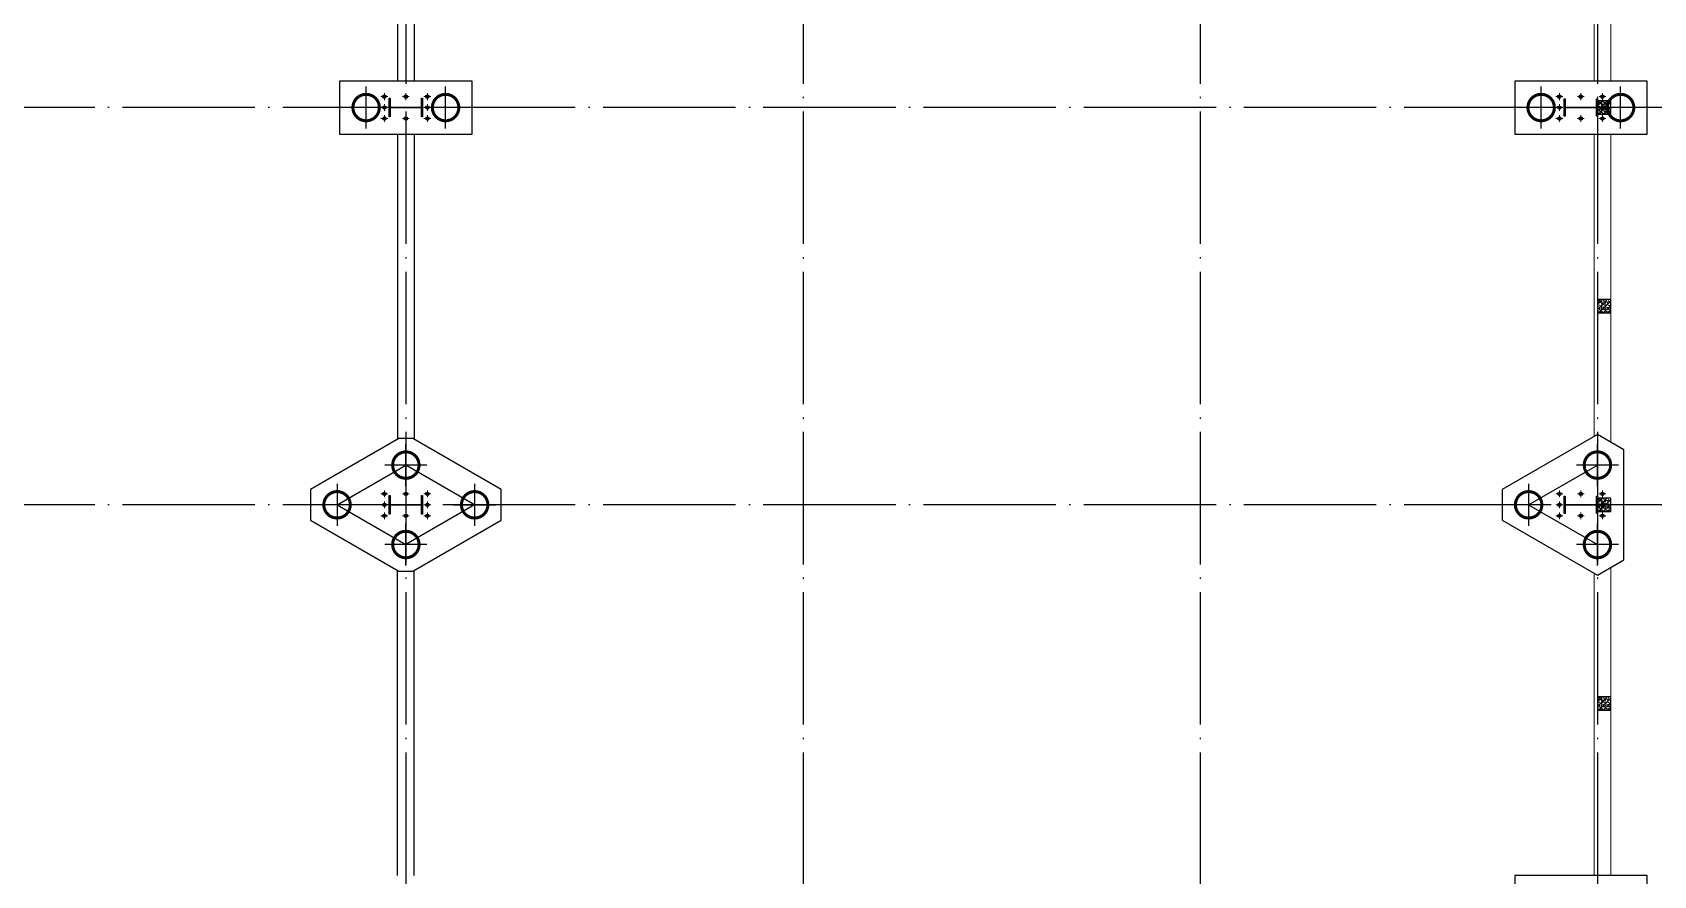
# Model space of a CAD drawing. Extents: x -1389621 to 57380, y -92505 to 283644.
# Drawn here: x -1291119 to -1266630, y 185517 to 198252 of the extents above; entities that cross this region are included whole.
import ezdxf

# ---------------------------------------------------------------- set-up
doc = ezdxf.new("R2010")
doc.units = 0
doc.header["$LTSCALE"] = 100
doc.header["$MEASUREMENT"] = 0
doc.linetypes.add('CENTERX2', pattern=[101.6, 63.5, -12.7, 12.7, -12.7])
doc.linetypes.add('DOTE', pattern=[2.42, 2, -0.2, 0.02, -0.2])
doc.layers.get('0').update_dxf_attribs({"linetype": 'CONTINUOUS'})
for name, color, linetype in [('11000', 4, 'CONTINUOUS'), ('708', 2, 'CONTINUOUS'), ('DOTE', 1, 'DOTE'), ('单桩', 6, 'CONTINUOUS'), ('承台', 2, 'CONTINUOUS'), ('柱子', 3, 'CONTINUOUS')]:
    doc.layers.add(name, color=color, linetype=linetype)
doc.layers.add('HATCH', color=254, linetype='CONTINUOUS', lineweight=0)
doc.layers.add('轴线', color=1, linetype='CENTERX2', lineweight=13)
doc.styles.add('DIM_FONT', font='SIMPLEX', dxfattribs={"width": 0.7, "bigfont": 'GBCBIG'})

# ---------------------------------------------------------------- blocks, each defined once
blk = doc.blocks.new('U_B0HTE')
at = {"layer": '单桩'}
for p, q in [((0, 269.25), (0, -269.25)), ((-269.25, 0), (269.25, 0))]:
    blk.add_line(p, q, dxfattribs=at)
at = {"layer": '单桩', "const_width": 38.5}
blk.add_lwpolyline([(-169.25, 0, 1), (169.25, 0, 1)], format="xyb", close=True, dxfattribs=at)
at = {"style": 'DIM_FONT', "width": 0.8, "flags": 9}
for tag in ['YSIZE', 'XSIZE']:
    blk.add_attdef(tag, (0, 0), '', height=0.5, dxfattribs=at)

msp = doc.modelspace()

# ---------------------------------------------------------------- hatches: boundary and pattern name
h = msp.add_hatch(color=256)
edge = h.paths.add_edge_path()
edge.add_arc((-1285802.845, 197281.717), 26, 0, 360)
h = msp.add_hatch(color=256)
edge = h.paths.add_edge_path()
edge.add_arc((-1285802.845, 197116.717), 26, 0, 360)
h = msp.add_hatch(color=256)
edge = h.paths.add_edge_path()
edge.add_arc((-1285477.845, 197281.717), 26, 0, 360)
h = msp.add_hatch(color=256)
edge = h.paths.add_edge_path()
edge.add_arc((-1285152.845, 197281.717), 26, 0, 360)
h = msp.add_hatch(color=256)
edge = h.paths.add_edge_path()
edge.add_arc((-1285152.845, 197116.717), 26, 0, 360)
h = msp.add_hatch(color=256)
edge = h.paths.add_edge_path()
edge.add_arc((-1268052.845, 197281.717), 26, 0, 360)
h = msp.add_hatch(color=256)
edge = h.paths.add_edge_path()
edge.add_arc((-1268052.845, 197116.717), 26, 0, 360)
h = msp.add_hatch(color=256)
edge = h.paths.add_edge_path()
edge.add_arc((-1267727.845, 197281.717), 26, 0, 360)
h = msp.add_hatch(color=256)
edge = h.paths.add_edge_path()
edge.add_arc((-1267402.845, 197281.717), 26, 0, 360)
h = msp.add_hatch(color=256)
edge = h.paths.add_edge_path()
edge.add_arc((-1267402.845, 197116.717), 26, 0, 360)
h = msp.add_hatch(color=256)
edge = h.paths.add_edge_path()
edge.add_arc((-1285802.845, 196951.717), 26, 0, 360)
h = msp.add_hatch(color=256)
edge = h.paths.add_edge_path()
edge.add_arc((-1285477.845, 196951.717), 26, 0, 360)
h = msp.add_hatch(color=256)
edge = h.paths.add_edge_path()
edge.add_arc((-1285152.845, 196951.717), 26, 0, 360)
h = msp.add_hatch(color=256)
edge = h.paths.add_edge_path()
edge.add_arc((-1268052.845, 196951.717), 26, 0, 360)
h = msp.add_hatch(color=256)
edge = h.paths.add_edge_path()
edge.add_arc((-1267727.845, 196951.717), 26, 0, 360)
h = msp.add_hatch(color=256)
edge = h.paths.add_edge_path()
edge.add_arc((-1267402.845, 196951.717), 26, 0, 360)
h = msp.add_hatch(color=256)
edge = h.paths.add_edge_path()
edge.add_arc((-1285802.845, 191281.717), 26, 0, 360)
h = msp.add_hatch(color=256)
edge = h.paths.add_edge_path()
edge.add_arc((-1285477.845, 191281.717), 26, 0, 360)
h = msp.add_hatch(color=256)
edge = h.paths.add_edge_path()
edge.add_arc((-1285152.845, 191281.717), 26, 0, 360)
h = msp.add_hatch(color=256)
edge = h.paths.add_edge_path()
edge.add_arc((-1268052.845, 191281.717), 26, 0, 360)
h = msp.add_hatch(color=256)
edge = h.paths.add_edge_path()
edge.add_arc((-1267727.845, 191281.717), 26, 0, 360)
h = msp.add_hatch(color=256)
edge = h.paths.add_edge_path()
edge.add_arc((-1267402.845, 191281.717), 26, 0, 360)
h = msp.add_hatch(color=256)
edge = h.paths.add_edge_path()
edge.add_arc((-1285802.845, 191116.717), 26, 0, 360)
h = msp.add_hatch(color=256)
edge = h.paths.add_edge_path()
edge.add_arc((-1285152.845, 191116.717), 26, 0, 360)
h = msp.add_hatch(color=256)
edge = h.paths.add_edge_path()
edge.add_arc((-1268052.845, 191116.717), 26, 0, 360)
h = msp.add_hatch(color=256)
edge = h.paths.add_edge_path()
edge.add_arc((-1267402.845, 191116.717), 26, 0, 360)
h = msp.add_hatch(color=256)
edge = h.paths.add_edge_path()
edge.add_arc((-1285802.845, 190951.717), 26, 0, 360)
h = msp.add_hatch(color=256)
edge = h.paths.add_edge_path()
edge.add_arc((-1285477.845, 190951.717), 26, 0, 360)
h = msp.add_hatch(color=256)
edge = h.paths.add_edge_path()
edge.add_arc((-1285152.845, 190951.717), 26, 0, 360)
h = msp.add_hatch(color=256)
edge = h.paths.add_edge_path()
edge.add_arc((-1268052.845, 190951.717), 26, 0, 360)
h = msp.add_hatch(color=256)
edge = h.paths.add_edge_path()
edge.add_arc((-1267727.845, 190951.717), 26, 0, 360)
h = msp.add_hatch(color=256)
edge = h.paths.add_edge_path()
edge.add_arc((-1267402.845, 190951.717), 26, 0, 360)
at = {"layer": 'HATCH'}
h = msp.add_hatch(dxfattribs=at)
h.set_pattern_fill('ARMORED', color=256, scale=10, style=0)
h.set_pattern_definition([(50, (-640280.907, 229942.854), (71.726018, -6.2752135), [7.5, -82.5]), (355, (-640280.91, 229942.854), (-13.875133, 75.219213), [6, -66]), (100.4514, (-640274.93, 229942.33), (57.850938, 68.943954), [6.374019, -70.114211]), (46.1842, (-640280.91, 229962.85), (106.724105, -16.551901), [11.25, -123.75]), (96.6356, (-640272.01, 229961.48), (93.46627, 97.411787), [9.561029, -105.1713]), (351.1842, (-640280.91, 229962.85), (93.466195, 97.41186), [9, -99]), (21, (-640270.907, 229957.854), (59.690705, -40.261889), [7.5, -82.5]), (326, (-640270.91, 229957.854), (24.331533, 72.5150045), [6, -66]), (71.4514, (-640265.93, 229954.5), (84.022263, 32.25305), [6.374019, -70.114211]), (37.5, (-640280.907, 229942.854), (1.2159855, 33.2893854), [0, -65.2, 0, -67, 0, -66.25]), (7.5, (-640280.907, 229942.854), (26.3069537, 39.4411712), [0, -38.2, 0, -63.7, 0, -25.25]), (327.5, (-640303.207, 229942.854), (53.3822436, -2.2554872), [0, -25, 0, -78, 0, -103.5]), (317.5, (-640313.207, 229942.854), (58.318617, 10.0104982), [0, -32.5, 0, -51.8, 0, -73.5]), (45, (-640280.907, 229942.854), (-35.355339, 35.355339), [])])
h.paths.add_polyline_path([(-1267477.845, 197016.717), (-1267277.845, 197016.717), (-1267277.845, 197216.717), (-1267477.845, 197216.717)])
h = msp.add_hatch(dxfattribs=at)
h.set_pattern_fill('ARMORED', color=256, scale=10, style=0)
h.set_pattern_definition([(50, (-640280.907, 226942.854), (71.726018, -6.2752135), [7.5, -82.5]), (355, (-640280.91, 226942.854), (-13.875133, 75.219213), [6, -66]), (100.4514, (-640274.93, 226942.33), (57.850938, 68.943954), [6.374019, -70.114211]), (46.1842, (-640280.91, 226962.85), (106.724105, -16.551901), [11.25, -123.75]), (96.6356, (-640272.01, 226961.48), (93.46627, 97.411787), [9.561029, -105.1713]), (351.1842, (-640280.91, 226962.85), (93.466195, 97.41186), [9, -99]), (21, (-640270.907, 226957.854), (59.690705, -40.261889), [7.5, -82.5]), (326, (-640270.91, 226957.854), (24.331533, 72.5150045), [6, -66]), (71.4514, (-640265.93, 226954.5), (84.022263, 32.25305), [6.374019, -70.114211]), (37.5, (-640280.907, 226942.854), (1.2159855, 33.2893854), [0, -65.2, 0, -67, 0, -66.25]), (7.5, (-640280.907, 226942.854), (26.3069537, 39.4411712), [0, -38.2, 0, -63.7, 0, -25.25]), (327.5, (-640303.207, 226942.854), (53.3822436, -2.2554872), [0, -25, 0, -78, 0, -103.5]), (317.5, (-640313.207, 226942.854), (58.318617, 10.0104982), [0, -32.5, 0, -51.8, 0, -73.5]), (45, (-640280.907, 226942.854), (-35.355339, 35.355339), [])])
h.paths.add_polyline_path([(-1267477.845, 194016.717), (-1267277.845, 194016.717), (-1267277.845, 194216.717), (-1267477.845, 194216.717)])
h = msp.add_hatch(dxfattribs=at)
h.set_pattern_fill('ARMORED', color=256, scale=10, style=0)
h.set_pattern_definition([(50, (-640280.907, 223942.854), (71.726018, -6.2752135), [7.5, -82.5]), (355, (-640280.91, 223942.854), (-13.875133, 75.219213), [6, -66]), (100.4514, (-640274.93, 223942.33), (57.850938, 68.943954), [6.374019, -70.114211]), (46.1842, (-640280.91, 223962.85), (106.724105, -16.551901), [11.25, -123.75]), (96.6356, (-640272.01, 223961.48), (93.46627, 97.411787), [9.561029, -105.1713]), (351.1842, (-640280.91, 223962.85), (93.466195, 97.41186), [9, -99]), (21, (-640270.907, 223957.854), (59.690705, -40.261889), [7.5, -82.5]), (326, (-640270.91, 223957.854), (24.331533, 72.5150045), [6, -66]), (71.4514, (-640265.93, 223954.5), (84.022263, 32.25305), [6.374019, -70.114211]), (37.5, (-640280.907, 223942.854), (1.2159855, 33.2893854), [0, -65.2, 0, -67, 0, -66.25]), (7.5, (-640280.907, 223942.854), (26.3069537, 39.4411712), [0, -38.2, 0, -63.7, 0, -25.25]), (327.5, (-640303.207, 223942.854), (53.3822436, -2.2554872), [0, -25, 0, -78, 0, -103.5]), (317.5, (-640313.207, 223942.854), (58.318617, 10.0104982), [0, -32.5, 0, -51.8, 0, -73.5]), (45, (-640280.907, 223942.854), (-35.355339, 35.355339), [])])
h.paths.add_polyline_path([(-1267477.845, 191016.717), (-1267277.845, 191016.717), (-1267277.845, 191216.717), (-1267477.845, 191216.717)])
h = msp.add_hatch(dxfattribs=at)
h.set_pattern_fill('ARMORED', color=256, scale=10, style=0)
h.set_pattern_definition([(50, (-640280.907, 220942.854), (71.726018, -6.2752135), [7.5, -82.5]), (355, (-640280.91, 220942.854), (-13.875133, 75.219213), [6, -66]), (100.4514, (-640274.93, 220942.33), (57.850938, 68.943954), [6.374019, -70.114211]), (46.1842, (-640280.91, 220962.85), (106.724105, -16.551901), [11.25, -123.75]), (96.6356, (-640272.01, 220961.48), (93.46627, 97.411787), [9.561029, -105.1713]), (351.1842, (-640280.91, 220962.85), (93.466195, 97.41186), [9, -99]), (21, (-640270.907, 220957.854), (59.690705, -40.261889), [7.5, -82.5]), (326, (-640270.91, 220957.854), (24.331533, 72.5150045), [6, -66]), (71.4514, (-640265.93, 220954.5), (84.022263, 32.25305), [6.374019, -70.114211]), (37.5, (-640280.907, 220942.854), (1.2159855, 33.2893854), [0, -65.2, 0, -67, 0, -66.25]), (7.5, (-640280.907, 220942.854), (26.3069537, 39.4411712), [0, -38.2, 0, -63.7, 0, -25.25]), (327.5, (-640303.207, 220942.854), (53.3822436, -2.2554872), [0, -25, 0, -78, 0, -103.5]), (317.5, (-640313.207, 220942.854), (58.318617, 10.0104982), [0, -32.5, 0, -51.8, 0, -73.5]), (45, (-640280.907, 220942.854), (-35.355339, 35.355339), [])])
h.paths.add_polyline_path([(-1267477.845, 188016.717), (-1267277.845, 188016.717), (-1267277.845, 188216.717), (-1267477.845, 188216.717)])

# ---------------------------------------------------------------- linework, layer by layer
at = {"ltscale": 100}
for p, q in [((-1285602.845, 202716.717), (-1285602.845, 197516.717)), ((-1285352.845, 202716.717), (-1285352.845, 197516.717)), ((-1285602.845, 196716.717), (-1285602.845, 192106.429)), ((-1285352.845, 196716.717), (-1285352.845, 192106.429)), ((-1285602.845, 185516.717), (-1285602.845, 190127.006)), ((-1285352.845, 185516.717), (-1285352.845, 190127.006))]:
    msp.add_line(p, q, dxfattribs=at)
at = {"layer": '11000'}
for centre in [(-1285802.845, 197281.717), (-1285802.845, 197116.717), (-1285477.845, 197281.717), (-1285152.845, 197281.717), (-1285152.845, 197116.717), (-1268052.845, 197281.717), (-1268052.845, 197116.717), (-1267727.845, 197281.717), (-1267402.845, 197281.717), (-1267402.845, 197116.717), (-1285802.845, 196951.717), (-1285477.845, 196951.717), (-1285152.845, 196951.717), (-1268052.845, 196951.717), (-1267727.845, 196951.717), (-1267402.845, 196951.717), (-1285802.845, 191281.717), (-1285477.845, 191281.717), (-1285152.845, 191281.717), (-1268052.845, 191281.717), (-1267727.845, 191281.717), (-1267402.845, 191281.717), (-1285802.845, 191116.717), (-1285152.845, 191116.717), (-1268052.845, 191116.717), (-1267402.845, 191116.717), (-1285802.845, 190951.717), (-1285477.845, 190951.717), (-1285152.845, 190951.717), (-1268052.845, 190951.717), (-1267727.845, 190951.717), (-1267402.845, 190951.717)]:
    msp.add_circle(centre, 26, dxfattribs=at)
at = {"layer": '708'}
for points in [[(-1267477.845, 197016.717), (-1267277.845, 197016.717), (-1267277.845, 197216.717), (-1267477.845, 197216.717)], [(-1267477.845, 194016.717), (-1267277.845, 194016.717), (-1267277.845, 194216.717), (-1267477.845, 194216.717)], [(-1267477.845, 191016.717), (-1267277.845, 191016.717), (-1267277.845, 191216.717), (-1267477.845, 191216.717)], [(-1267477.845, 188016.717), (-1267277.845, 188016.717), (-1267277.845, 188216.717), (-1267477.845, 188216.717)]]:
    msp.add_lwpolyline(points, close=True, dxfattribs=at)
at = {"layer": 'DOTE', "linetype": 'DOTE', "ltscale": 10}
for p, q in [((-1285477.845, 240616.717), (-1285477.845, 165616.717)), ((-1279477.845, 240616.717), (-1279477.845, 165616.717)), ((-1273477.845, 240616.717), (-1273477.845, 165616.717)), ((-1267477.845, 240616.717), (-1267477.845, 165616.717)), ((-1265977.845, 197116.717), (-1307399.842, 197116.717)), ((-1265977.845, 191116.717), (-1307399.842, 191116.717))]:
    msp.add_line(p, q, dxfattribs=at)
at = {"layer": 'HATCH', "ltscale": 100}
for p, q in [((-1267527.845, 202716.717), (-1267527.845, 197516.717)), ((-1267277.845, 202716.717), (-1267277.845, 197516.717)), ((-1267527.845, 196716.717), (-1267527.845, 192149.73)), ((-1267277.845, 196716.717), (-1267277.845, 192063.128)), ((-1267527.845, 190083.705), (-1267527.845, 185516.717)), ((-1267277.845, 190170.307), (-1267277.845, 185516.717))]:
    msp.add_line(p, q, dxfattribs=at)
at = {"layer": '单桩'}
for p, q in [((-1286517.076, 191116.717), (-1285477.845, 191716.717)), ((-1284438.615, 191116.717), (-1285477.845, 191716.717)), ((-1268517.076, 191116.717), (-1267477.845, 191716.717)), ((-1286517.076, 191116.717), (-1285477.845, 190516.717)), ((-1284438.615, 191116.717), (-1285477.845, 190516.717)), ((-1268517.076, 191116.717), (-1267477.845, 190516.717))]:
    msp.add_line(p, q, dxfattribs=at)
at = {"layer": '承台'}
for points in [[(-1286477.845, 196716.717), (-1284477.845, 196716.717), (-1284477.845, 197516.717), (-1286477.845, 197516.717), (-1286477.845, 196716.717)], [(-1268727.845, 196716.717), (-1266727.845, 196716.717), (-1266727.845, 197516.717), (-1268727.845, 197516.717), (-1268727.845, 196716.717)], [(-1268727.845, 184716.717), (-1266727.845, 184716.717), (-1266727.845, 185516.717), (-1268727.845, 185516.717), (-1268727.845, 184716.717)]]:
    msp.add_lwpolyline(points, dxfattribs=at)
for points in [[(-1285585.025, 190116.717), (-1285370.666, 190116.717), (-1284038.615, 190885.777), (-1284038.615, 191347.657), (-1285370.666, 192116.717), (-1285585.025, 192116.717), (-1286917.076, 191347.657), (-1286917.076, 190885.777)], [(-1267477.845, 190054.837), (-1267077.845, 190285.777), (-1267077.845, 191947.657), (-1267477.845, 192178.598), (-1268917.076, 191347.657), (-1268917.076, 190885.777)]]:
    msp.add_lwpolyline(points, close=True, dxfattribs=at)
at = {"layer": '柱子', "ltscale": 100}
for points in [[(-1285715.845, 197112.717), (-1285715.845, 196976.717), (-1285727.845, 196976.717), (-1285727.845, 197256.717), (-1285715.845, 197256.717), (-1285715.845, 197120.717), (-1285239.845, 197120.717), (-1285239.845, 197256.717), (-1285227.845, 197256.717), (-1285227.845, 196976.717), (-1285239.845, 196976.717), (-1285239.845, 197112.717)], [(-1267965.845, 197112.717), (-1267965.845, 196986.717), (-1267977.845, 196986.717), (-1267977.845, 197246.717), (-1267965.845, 197246.717), (-1267965.845, 197120.717), (-1267489.845, 197120.717), (-1267489.845, 197246.717), (-1267477.845, 197246.717), (-1267477.845, 196986.717), (-1267489.845, 196986.717), (-1267489.845, 197112.717)], [(-1285715.845, 191112.717), (-1285715.845, 190976.717), (-1285727.845, 190976.717), (-1285727.845, 191256.717), (-1285715.845, 191256.717), (-1285715.845, 191120.717), (-1285239.845, 191120.717), (-1285239.845, 191256.717), (-1285227.845, 191256.717), (-1285227.845, 190976.717), (-1285239.845, 190976.717), (-1285239.845, 191112.717)], [(-1267965.845, 191112.717), (-1267965.845, 190986.717), (-1267977.845, 190986.717), (-1267977.845, 191246.717), (-1267965.845, 191246.717), (-1267965.845, 191120.717), (-1267489.845, 191120.717), (-1267489.845, 191246.717), (-1267477.845, 191246.717), (-1267477.845, 190986.717), (-1267489.845, 190986.717), (-1267489.845, 191112.717)]]:
    msp.add_lwpolyline(points, close=True, dxfattribs=at)
at = {"layer": '轴线'}
for p, q in [((-1285853.845, 197281.717), (-1285751.845, 197281.717)), ((-1285802.845, 197230.717), (-1285802.845, 197332.717)), ((-1285802.845, 197065.717), (-1285802.845, 197167.717)), ((-1285528.845, 197281.717), (-1285426.845, 197281.717)), ((-1285477.845, 197230.717), (-1285477.845, 197332.717)), ((-1285203.845, 197281.717), (-1285101.845, 197281.717)), ((-1285152.845, 197230.717), (-1285152.845, 197332.717)), ((-1285152.845, 197065.717), (-1285152.845, 197167.717)), ((-1268103.845, 197281.717), (-1268001.845, 197281.717)), ((-1268052.845, 197230.717), (-1268052.845, 197332.717)), ((-1268052.845, 197065.717), (-1268052.845, 197167.717)), ((-1267778.845, 197281.717), (-1267676.845, 197281.717)), ((-1267727.845, 197230.717), (-1267727.845, 197332.717)), ((-1267453.845, 197281.717), (-1267351.845, 197281.717)), ((-1267402.845, 197230.717), (-1267402.845, 197332.717)), ((-1267402.845, 197065.717), (-1267402.845, 197167.717)), ((-1285853.845, 197116.717), (-1285751.845, 197116.717)), ((-1285853.845, 196951.717), (-1285751.845, 196951.717)), ((-1285802.845, 196900.717), (-1285802.845, 197002.717)), ((-1285528.845, 196951.717), (-1285426.845, 196951.717)), ((-1285477.845, 196900.717), (-1285477.845, 197002.717)), ((-1285203.845, 197116.717), (-1285101.845, 197116.717)), ((-1285203.845, 196951.717), (-1285101.845, 196951.717)), ((-1285152.845, 196900.717), (-1285152.845, 197002.717)), ((-1268103.845, 197116.717), (-1268001.845, 197116.717)), ((-1268103.845, 196951.717), (-1268001.845, 196951.717)), ((-1268052.845, 196900.717), (-1268052.845, 197002.717)), ((-1267778.845, 196951.717), (-1267676.845, 196951.717)), ((-1267727.845, 196900.717), (-1267727.845, 197002.717)), ((-1267453.845, 197116.717), (-1267351.845, 197116.717)), ((-1267453.845, 196951.717), (-1267351.845, 196951.717)), ((-1267402.845, 196900.717), (-1267402.845, 197002.717)), ((-1285853.845, 191281.717), (-1285751.845, 191281.717)), ((-1285802.845, 191230.717), (-1285802.845, 191332.717)), ((-1285528.845, 191281.717), (-1285426.845, 191281.717)), ((-1285477.845, 191230.717), (-1285477.845, 191332.717)), ((-1285203.845, 191281.717), (-1285101.845, 191281.717)), ((-1285152.845, 191230.717), (-1285152.845, 191332.717)), ((-1268103.845, 191281.717), (-1268001.845, 191281.717)), ((-1268052.845, 191230.717), (-1268052.845, 191332.717)), ((-1267778.845, 191281.717), (-1267676.845, 191281.717)), ((-1267727.845, 191230.717), (-1267727.845, 191332.717)), ((-1267453.845, 191281.717), (-1267351.845, 191281.717)), ((-1267402.845, 191230.717), (-1267402.845, 191332.717)), ((-1285853.845, 191116.717), (-1285751.845, 191116.717)), ((-1285802.845, 191065.717), (-1285802.845, 191167.717)), ((-1285203.845, 191116.717), (-1285101.845, 191116.717)), ((-1285152.845, 191065.717), (-1285152.845, 191167.717)), ((-1268103.845, 191116.717), (-1268001.845, 191116.717)), ((-1268052.845, 191065.717), (-1268052.845, 191167.717)), ((-1267453.845, 191116.717), (-1267351.845, 191116.717)), ((-1267402.845, 191065.717), (-1267402.845, 191167.717)), ((-1285853.845, 190951.717), (-1285751.845, 190951.717)), ((-1285802.845, 190900.717), (-1285802.845, 191002.717)), ((-1285528.845, 190951.717), (-1285426.845, 190951.717)), ((-1285477.845, 190900.717), (-1285477.845, 191002.717)), ((-1285203.845, 190951.717), (-1285101.845, 190951.717)), ((-1285152.845, 190900.717), (-1285152.845, 191002.717)), ((-1268103.845, 190951.717), (-1268001.845, 190951.717)), ((-1268052.845, 190900.717), (-1268052.845, 191002.717)), ((-1267778.845, 190951.717), (-1267676.845, 190951.717)), ((-1267727.845, 190900.717), (-1267727.845, 191002.717)), ((-1267453.845, 190951.717), (-1267351.845, 190951.717)), ((-1267402.845, 190900.717), (-1267402.845, 191002.717))]:
    msp.add_line(p, q, dxfattribs=at)

# ---------------------------------------------------------------- block references
at = {"layer": '单桩', "yscale": 1.18, "zscale": 1.18}
for p, xscale, rotation in [((-1286077.845, 197116.717), -1.18, 270), ((-1284877.845, 197116.717), -1.18, 270), ((-1268327.845, 197116.717), -1.18, 270), ((-1267127.845, 197116.717), -1.18, 270), ((-1285477.845, 191716.717), 1.18, 180), ((-1267477.845, 191716.717), 1.18, 180), ((-1285477.845, 190516.717), 1.18, 180), ((-1267477.845, 190516.717), 1.18, 180)]:
    msp.add_blockref('U_B0HTE', p, dxfattribs=dict(at, xscale=xscale, rotation=rotation))
for p, xscale in [((-1286517.076, 191116.717), -1.18), ((-1284438.615, 191116.717), 1.18), ((-1268517.076, 191116.717), -1.18)]:
    msp.add_blockref('U_B0HTE', p, dxfattribs=dict(at, xscale=xscale))

doc.saveas('drawing.dxf')
